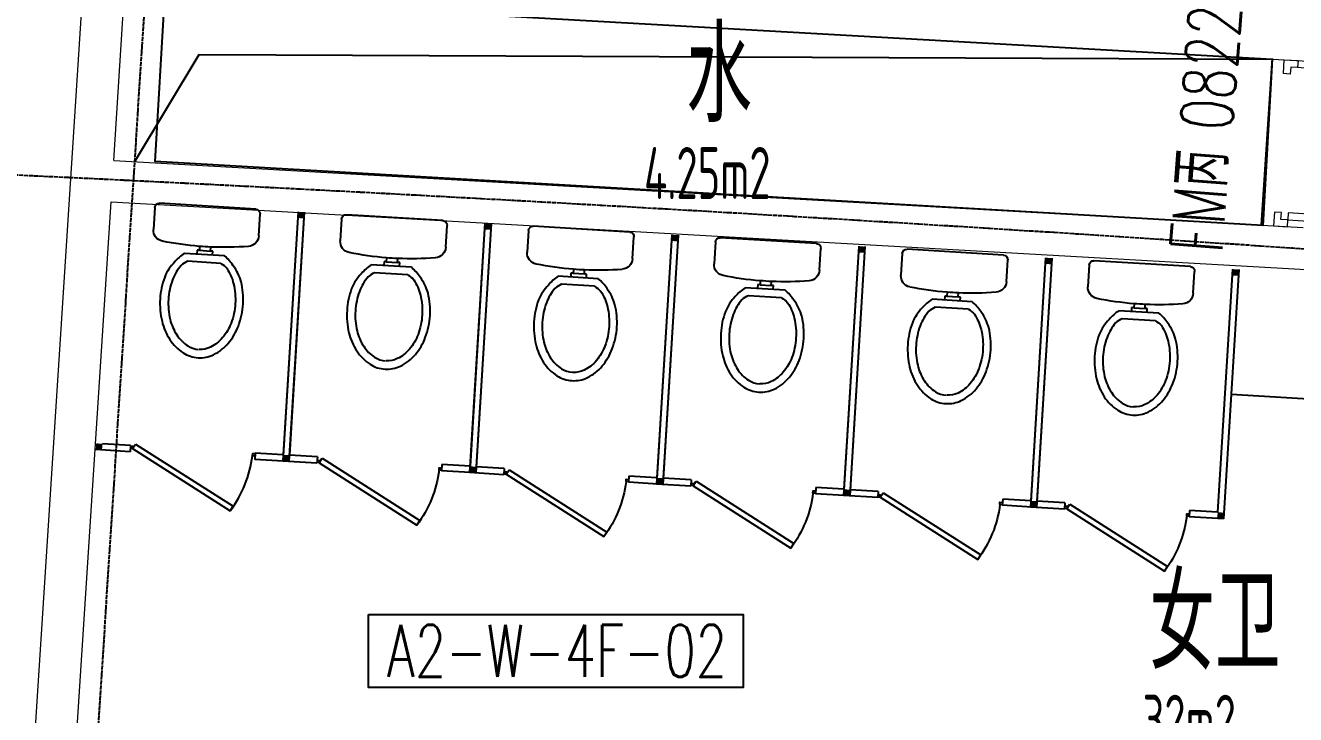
# Model space of a CAD drawing. Header units: millimetres. Extents: x 11677979 to 24947533, y -12764720 to -6308891.
# Drawn here: x 11793338 to 11799443, y -6388414 to -6385103 of the extents above; entities that cross this region are included whole.
import ezdxf
from ezdxf.enums import TextEntityAlignment as Align

# ---------------------------------------------------------------- set-up
doc = ezdxf.new("R2010")
doc.units = ezdxf.units.MM
doc.header["$LTSCALE"] = 10
for name, pattern in [('A2-RG-AXIS$0$CENTER', [2, 1.25, -0.25, 0.25, -0.25]), ('A2-RG-AXIS$0$DOTE', [2.42, 2, -0.2, 0.02, -0.2]), ('A2-RI-F4$0$A2-RG-AXIS$0$CENTER', [2, 1.25, -0.25, 0.25, -0.25]), ('A2-RI-F4$0$A2-RG-AXIS$0$DOTE', [2.42, 2, -0.2, 0.02, -0.2])]:
    doc.linetypes.add(name, pattern=pattern)
for name, color, linetype in [('A2-RD-F4$0$A-1-1-X-toilel$0$A-FIXT', 55, 'Continuous'), ('A2-RG-AXIS$0$A-GRID', 1, 'A2-RG-AXIS$0$CENTER'), ('A2-RI-F4$0$$1$A-SYMB-NUMB-T', 4, 'Continuous'), ('A2-RI-F4$0$A-HOLE', 2, 'Continuous'), ('A2-RI-F4$0$A-SYMB', 4, 'Continuous'), ('A2-RI-F4$0$A-SYMB-AREA', 4, 'Continuous'), ('A2-RI-F4$0$A-SYMB-DOOR', 4, 'Continuous'), ('A2-RI-F4$0$A-SYMB-NAME', 4, 'Continuous'), ('A2-RI-F4$0$A-SYMB-VOID', 35, 'Continuous'), ('A2-RI-F4$0$A2-RD-F4$0$A-1-1-X-toilel$0$A-FIXT', 55, 'Continuous'), ('A2-RI-F4$0$A2-RG-AXIS$0$A-GRID', 1, 'A2-RI-F4$0$A2-RG-AXIS$0$CENTER'), ('A2-RI-F4$0$an-door', 2, 'Continuous')]:
    doc.layers.add(name, color=color, linetype=linetype)
doc.layers.add('A2-RI-F4$0$A-DOOR', color=32, linetype='Continuous', lineweight=5)
doc.layers.add('A2-RI-F4$0$A-WALL', color=7, linetype='Continuous', lineweight=5)
doc.styles.add('A2-RI-F4$0$$1$ECADI-TXT', font='simplex.shx', dxfattribs={"bigfont": 'hztxt.shx'})
doc.styles.add('A2-RI-F4$0$ECADI', font='hzs.shx', dxfattribs={"width": 0.7, "bigfont": 'hztxt.shx'})
doc.styles.add('A2-RI-F4$0$ECADI-TXT', font='simplex.shx', dxfattribs={"bigfont": 'hztxt.shx'})

# ---------------------------------------------------------------- blocks, each defined once
blk = doc.blocks.new('A2-RD-F4$0$A-1-1-X-toilel$0$A-1-10-01~10(B1~wd)$0$A1088D2A')
at = {"layer": 'A2-RD-F4$0$A-1-1-X-toilel$0$A-FIXT'}
for p, q in [((-0.43, 0), (0.43, 0)), ((-0.47, -0.235), (-0.47, -0.04)), ((0.47, -0.04), (0.47, -0.235)), ((-0.176, -0.431), (0.181, -0.431)), ((-0.07, -0.396), (-0.05, -0.396)), ((-0.07, -0.431), (-0.07, -0.396)), ((-0.05, -0.396), (-0.05, -0.361)), ((0.05, -0.396), (-0.05, -0.396)), ((0.05, -0.361), (0.05, -0.396)), ((0.05, -0.396), (0.07, -0.396)), ((0.07, -0.396), (0.07, -0.431)), ((-0.148, -0.5), (0.148, -0.5))]:
    blk.add_line(p, q, dxfattribs=at)
for points in [[(0.002, -1.35, -0.128381), (-0.133, -1.315, -0.106268), (-0.259, -1.203, -0.085065), (-0.338, -1.047, -0.074422), (-0.368, -0.849, -0.074422), (-0.338, -0.652, -0.093985), (-0.259, -0.514, -0.073872), (-0.176, -0.431, -0.130921)], [(0.181, -0.431, -0.073872), (0.264, -0.514, -0.093985), (0.343, -0.652, -0.074422), (0.372, -0.849, -0.074422), (0.343, -1.047, -0.085065), (0.264, -1.203, -0.106268), (0.138, -1.315, -0.128381), (0.002, -1.35, -0.130921)], [(-0.148, -0.5, 0.073654), (-0.204, -0.54, 0.085065), (-0.272, -0.674, 0.074422), (-0.298, -0.849, 0.074422), (-0.272, -1.025, 0.085065), (-0.204, -1.159, 0.106268), (-0.101, -1.25, 0.128381), (-0.002, -1.276, 0.131396)], [(0.148, -0.5, -0.073654), (0.204, -0.54, -0.085065), (0.272, -0.674, -0.074422), (0.298, -0.849, -0.074422), (0.272, -1.025, -0.085065), (0.204, -1.159, -0.106268), (0.101, -1.25, -0.128381), (0.002, -1.276, -0.131396)]]:
    blk.add_lwpolyline(points, format="xyb", dxfattribs=at)
for centre, radius, start, end in [((-0.43, -0.04), 0.04, 90, 180), ((0.43, -0.04), 0.04, 0, 90), ((-0.37, -0.235), 0.1, 180, 262.0681), ((0, 2.42), 2.781, 262.0681, 268.9699), ((0, 2.42), 2.781, 271.0301, 277.9319), ((0.37, -0.235), 0.1, 277.9319, 0), ((0, 2.42), 2.781, 268.9699, 271.0301)]:
    blk.add_arc(centre, radius, start, end, dxfattribs=at)
blk = doc.blocks.new('A2-RD-F4$0$A-1-1-X-toilel$0$A-1-10-01~10(B1~wd)$0$A1088D2B')
at = {"layer": 'A2-RD-F4$0$A-1-1-X-toilel$0$A-FIXT'}
for p, q in [((-465, 0), (-465, -1200)), ((-435, 0), (-435, -1170)), ((435, 0), (435, -1170)), ((465, 0), (465, -1200)), ((-465, -1200), (-300, -1200)), ((-435, -1170), (-300, -1170)), ((-300, -1170), (-300, -1200)), ((275.9, -1174.7), (-210.9, -1444.7)), ((289.1, -1197.4), (-197.8, -1467.4)), ((289.1, -1197.4), (275.9, -1174.7)), ((300, -1170), (435, -1170)), ((300, -1170), (300, -1200)), ((300, -1200), (465, -1200)), ((-197.8, -1467.4), (-210.9, -1444.7))]:
    blk.add_line(p, q, dxfattribs=at)
for points in [[(-300, -1197.4), (-288, -1197.4), (-288, -1185.9), (-300, -1185.9)], [(299.8, -1185.9), (289.1, -1185.9), (289.1, -1197.4), (299.8, -1197.4)]]:
    blk.add_lwpolyline(points, dxfattribs=at)
blk.add_arc((270.5, -1160.6), 559.9, 183.77186, 213.23098, dxfattribs=at)
for points in [[(-465, -30), (-435, -30), (-465, 0), (-435, 0)], [(435, -30), (465, -30), (435, 0), (465, 0)], [(-465, -1200), (-435, -1200), (-465, -1170), (-435, -1170)], [(435, -1200), (465, -1200), (435, -1170), (465, -1170)]]:
    blk.add_trace(points, dxfattribs=at)
at = {"layer": 'A2-RD-F4$0$A-1-1-X-toilel$0$A-FIXT', "xscale": 539.9999999999999, "yscale": 539.9999999999999, "zscale": 539.9999999999999}
blk.add_blockref('A2-RD-F4$0$A-1-1-X-toilel$0$A-1-10-01~10(B1~wd)$0$A1088D2A', (0, 0), dxfattribs=at)
blk = doc.blocks.new('A2-RD-F4')
at = {"layer": 'A2-RD-F4$0$A-1-1-X-toilel$0$A-FIXT'}
for p, q in [((11794648.7, -6385998.3), (11794577, -6387166.1)), ((11794678.7, -6386000.2), (11794605.1, -6387197.9)), ((11799133.4, -6386874.8), (11800896.7, -6386983.1)), ((11793841.6, -6387151), (11793676.9, -6387140.9)), ((11793843.4, -6387121.1), (11793708.7, -6387112.8)), ((11793843.4, -6387121.1), (11793841.6, -6387151)), ((11793853.4, -6387135.8), (11793867.9, -6387114)), ((11793853.4, -6387135.8), (11794322.9, -6387435.2)), ((11793867.9, -6387114), (11794337.4, -6387413.3)), ((11794442.3, -6387157.9), (11794440.4, -6387187.8)), ((11794605.1, -6387197.9), (11794440.4, -6387187.8)), ((11794577, -6387166.1), (11794442.3, -6387157.9)), ((11794322.9, -6387435.2), (11794337.4, -6387413.3))]:
    blk.add_line(p, q, dxfattribs=at)
for points in [[(11793843.3, -6387123.7), (11793855.2, -6387124.4), (11793854.5, -6387135.9), (11793842.5, -6387135.2)], [(11794441.3, -6387171.9), (11794430.5, -6387171.3), (11794431.2, -6387159.8), (11794442, -6387160.4)]]:
    blk.add_lwpolyline(points, dxfattribs=at)
blk.add_arc((11793874.2, -6387100.2), 559.9, 323.25537, 352.71449, dxfattribs=at)
for points in [[(11794676.8, -6386030.1), (11794646.9, -6386028.3), (11794678.7, -6386000.2), (11794648.7, -6385998.3)], [(11793706.8, -6387142.8), (11793676.9, -6387140.9), (11793708.7, -6387112.8), (11793678.7, -6387111)], [(11794605.1, -6387197.9), (11794575.2, -6387196.1), (11794607, -6387168), (11794577, -6387166.1)]]:
    blk.add_trace(points, dxfattribs=at)
at = {"layer": 'A2-RD-F4$0$A-1-1-X-toilel$0$A-FIXT', "extrusion": (0, 0, -1), "xscale": 540, "yscale": 540, "zscale": -540, "rotation": 3.513645768562949}
blk.add_blockref('A2-RD-F4$0$A-1-1-X-toilel$0$A-1-10-01~10(B1~wd)$0$A1088D2A', (-11794214.5, -6385971.7), dxfattribs=at)
at = {"layer": 'A2-RD-F4$0$A-1-1-X-toilel$0$A-FIXT', "xscale": -1, "rotation": 356.4863542314371}
for p in [(11795112.9, -6386026.8), (11796011.2, -6386082), (11796909.5, -6386137.2), (11797807.8, -6386192.3), (11798706.1, -6386247.5)]:
    blk.add_blockref('A2-RD-F4$0$A-1-1-X-toilel$0$A-1-10-01~10(B1~wd)$0$A1088D2B', p, dxfattribs=at)
blk = doc.blocks.new('A2-RG-AXIS')
at = {"layer": 'A2-RG-AXIS$0$A-GRID', "linetype": 'A2-RG-AXIS$0$DOTE'}
blk.add_line((11795338.9, -6362795.8), (11793349.7, -6393734.2), dxfattribs=at)
for radius in [316700, 313400, 308700]:
    blk.add_arc((11778730.7, -6694178.7), radius, 75.589285, 95.407644, dxfattribs=at)
blk = doc.blocks.new('A2-RI-F4$0$5erhfh')
at = {"layer": 'A2-RI-F4$0$A-SYMB-AREA', "style": 'A2-RI-F4$0$ECADI', "width": 0.7}
blk.add_attdef('340M2', text='', height=2.5, dxfattribs=at).set_placement((0, 1.25), align=Align.MIDDLE_LEFT)
at = {"layer": 'A2-RI-F4$0$A-SYMB-NAME', "style": 'A2-RI-F4$0$ECADI', "width": 0.7}
blk.add_attdef('CHINESENAME', (-12.292, 3.087), '', height=4.5, dxfattribs=at)
blk = doc.blocks.new('A2-RI-F4$0$door-1000')
for p, q in [((0.6493, 0.6471), (0.7083, 0.7059)), ((0.7083, 0.7059), (0.7083, 0.7059)), ((0.7083, 0.7059), (0.7672, 0.6469)), ((0.6787, 0.6175), (0.6493, 0.6471)), ((0.7082, 0.647), (0.6787, 0.6175)), ((0.7376, 0.6174), (0.7082, 0.647)), ((0.7672, 0.6469), (0.7376, 0.6174)), ((0.059, 0.0588), (0, 0)), ((0, 0), (0.0588, -0.059)), ((0, 0), (0, 0)), ((0.0589, -0.0001), (0.0884, 0.0293)), ((0.0884, 0.0293), (0.059, 0.0588)), ((0.0588, -0.059), (0.0883, -0.0296)), ((0.0883, -0.0296), (0.0589, -0.0001)), ((0.1179, -0.0002), (0.0883, -0.0296)), ((0.0883, -0.0296), (0.6766, -0.6199)), ((0.7061, -0.5905), (0.1179, -0.0002)), ((0.5051, -0.3888), (0.5301, -0.3639)), ((0.4506, -0.4431), (0.4756, -0.4182)), ((0.5638, -0.5566), (0.5888, -0.5318)), ((0.6183, -0.5024), (0.6432, -0.4775)), ((0.6766, -0.6199), (0.7061, -0.5905))]:
    blk.add_line(p, q)
at = {"lineweight": 13}
for p, q in [((0.6432, -0.4775), (0.5301, -0.3639)), ((0.5638, -0.5566), (0.4506, -0.4431))]:
    blk.add_line(p, q, dxfattribs=at)
blk.add_arc((0.1481, 0.0285), 0.8333, 312.03498, 44.97267, dxfattribs=at)
blk = doc.blocks.new('A2-RI-F4$0$A2-RD-F4$0$A-1-1-X-toilel$0$A-1-10-01~10(B1~wd)$0$A1088D2A')
at = {"layer": 'A2-RI-F4$0$A2-RD-F4$0$A-1-1-X-toilel$0$A-FIXT'}
for p, q in [((-0.43, 0), (0.43, 0)), ((-0.47, -0.235), (-0.47, -0.04)), ((0.47, -0.04), (0.47, -0.235)), ((-0.176, -0.431), (0.181, -0.431)), ((-0.07, -0.396), (-0.05, -0.396)), ((-0.07, -0.431), (-0.07, -0.396)), ((-0.05, -0.396), (-0.05, -0.361)), ((0.05, -0.396), (-0.05, -0.396)), ((0.05, -0.361), (0.05, -0.396)), ((0.05, -0.396), (0.07, -0.396)), ((0.07, -0.396), (0.07, -0.431)), ((-0.148, -0.5), (0.148, -0.5))]:
    blk.add_line(p, q, dxfattribs=at)
for points in [[(0.002, -1.35, -0.128381), (-0.133, -1.315, -0.106268), (-0.259, -1.203, -0.085065), (-0.338, -1.047, -0.074422), (-0.368, -0.849, -0.074422), (-0.338, -0.652, -0.093985), (-0.259, -0.514, -0.073872), (-0.176, -0.431, -0.130921)], [(0.181, -0.431, -0.073872), (0.264, -0.514, -0.093985), (0.343, -0.652, -0.074422), (0.372, -0.849, -0.074422), (0.343, -1.047, -0.085065), (0.264, -1.203, -0.106268), (0.138, -1.315, -0.128381), (0.002, -1.35, -0.130921)], [(-0.148, -0.5, 0.073654), (-0.204, -0.54, 0.085065), (-0.272, -0.674, 0.074422), (-0.298, -0.849, 0.074422), (-0.272, -1.025, 0.085065), (-0.204, -1.159, 0.106268), (-0.101, -1.25, 0.128381), (-0.002, -1.276, 0.131396)], [(0.148, -0.5, -0.073654), (0.204, -0.54, -0.085065), (0.272, -0.674, -0.074422), (0.298, -0.849, -0.074422), (0.272, -1.025, -0.085065), (0.204, -1.159, -0.106268), (0.101, -1.25, -0.128381), (0.002, -1.276, -0.131396)]]:
    blk.add_lwpolyline(points, format="xyb", dxfattribs=at)
for centre, radius, start, end in [((-0.43, -0.04), 0.04, 90, 180), ((0.43, -0.04), 0.04, 0, 90), ((-0.37, -0.235), 0.1, 180, 262.0681), ((0, 2.42), 2.781, 262.0681, 268.9699), ((0, 2.42), 2.781, 271.0301, 277.9319), ((0.37, -0.235), 0.1, 277.9319, 0), ((0, 2.42), 2.781, 268.9699, 271.0301)]:
    blk.add_arc(centre, radius, start, end, dxfattribs=at)
blk = doc.blocks.new('A2-RI-F4$0$A2-RD-F4$0$A-1-1-X-toilel$0$A-1-10-01~10(B1~wd)$0$A1088D2B')
at = {"layer": 'A2-RI-F4$0$A2-RD-F4$0$A-1-1-X-toilel$0$A-FIXT'}
for p, q in [((-465, 0), (-465, -1200)), ((-435, 0), (-435, -1170)), ((435, 0), (435, -1170)), ((465, 0), (465, -1200)), ((-465, -1200), (-300, -1200)), ((-435, -1170), (-300, -1170)), ((-300, -1170), (-300, -1200)), ((275.9, -1174.7), (-210.9, -1444.7)), ((289.1, -1197.4), (-197.8, -1467.4)), ((289.1, -1197.4), (275.9, -1174.7)), ((300, -1170), (435, -1170)), ((300, -1170), (300, -1200)), ((300, -1200), (465, -1200)), ((-197.8, -1467.4), (-210.9, -1444.7))]:
    blk.add_line(p, q, dxfattribs=at)
for points in [[(-300, -1197.4), (-288, -1197.4), (-288, -1185.9), (-300, -1185.9)], [(299.8, -1185.9), (289.1, -1185.9), (289.1, -1197.4), (299.8, -1197.4)]]:
    blk.add_lwpolyline(points, dxfattribs=at)
blk.add_arc((270.5, -1160.6), 559.9, 183.77186, 213.23098, dxfattribs=at)
for points in [[(-465, -30), (-435, -30), (-465, 0), (-435, 0)], [(435, -30), (465, -30), (435, 0), (465, 0)], [(-465, -1200), (-435, -1200), (-465, -1170), (-435, -1170)], [(435, -1200), (465, -1200), (435, -1170), (465, -1170)]]:
    blk.add_trace(points, dxfattribs=at)
at = {"layer": 'A2-RI-F4$0$A2-RD-F4$0$A-1-1-X-toilel$0$A-FIXT', "xscale": 539.9999999999999, "yscale": 539.9999999999999, "zscale": 539.9999999999999}
blk.add_blockref('A2-RI-F4$0$A2-RD-F4$0$A-1-1-X-toilel$0$A-1-10-01~10(B1~wd)$0$A1088D2A', (0, 0), dxfattribs=at)
blk = doc.blocks.new('A2-RI-F4$0$A2-RD-F4')
at = {"layer": 'A2-RI-F4$0$A2-RD-F4$0$A-1-1-X-toilel$0$A-FIXT'}
for p, q in [((11794648.7, -6385998.3), (11794577, -6387166.1)), ((11794678.7, -6386000.2), (11794605.1, -6387197.9)), ((11799133.4, -6386874.8), (11800896.7, -6386983.1)), ((11793841.6, -6387151), (11793676.9, -6387140.9)), ((11793843.4, -6387121.1), (11793708.7, -6387112.8)), ((11793843.4, -6387121.1), (11793841.6, -6387151)), ((11793853.4, -6387135.8), (11793867.9, -6387114)), ((11793853.4, -6387135.8), (11794322.9, -6387435.2)), ((11793867.9, -6387114), (11794337.4, -6387413.3)), ((11794442.3, -6387157.9), (11794440.4, -6387187.8)), ((11794605.1, -6387197.9), (11794440.4, -6387187.8)), ((11794577, -6387166.1), (11794442.3, -6387157.9)), ((11794322.9, -6387435.2), (11794337.4, -6387413.3))]:
    blk.add_line(p, q, dxfattribs=at)
for points in [[(11793843.3, -6387123.7), (11793855.2, -6387124.4), (11793854.5, -6387135.9), (11793842.5, -6387135.2)], [(11794441.3, -6387171.9), (11794430.5, -6387171.3), (11794431.2, -6387159.8), (11794442, -6387160.4)]]:
    blk.add_lwpolyline(points, dxfattribs=at)
blk.add_arc((11793874.2, -6387100.2), 559.9, 323.25537, 352.71449, dxfattribs=at)
for points in [[(11794676.8, -6386030.1), (11794646.9, -6386028.3), (11794678.7, -6386000.2), (11794648.7, -6385998.3)], [(11793706.8, -6387142.8), (11793676.9, -6387140.9), (11793708.7, -6387112.8), (11793678.7, -6387111)], [(11794605.1, -6387197.9), (11794575.2, -6387196.1), (11794607, -6387168), (11794577, -6387166.1)]]:
    blk.add_trace(points, dxfattribs=at)
at = {"layer": 'A2-RI-F4$0$A2-RD-F4$0$A-1-1-X-toilel$0$A-FIXT', "extrusion": (0, 0, -1), "xscale": 540, "yscale": 540, "zscale": -540, "rotation": 3.513645768562949}
blk.add_blockref('A2-RI-F4$0$A2-RD-F4$0$A-1-1-X-toilel$0$A-1-10-01~10(B1~wd)$0$A1088D2A', (-11794214.5, -6385971.7), dxfattribs=at)
at = {"layer": 'A2-RI-F4$0$A2-RD-F4$0$A-1-1-X-toilel$0$A-FIXT', "xscale": -1, "rotation": 356.4863542314371}
for p in [(11795112.9, -6386026.8), (11796011.2, -6386082), (11796909.5, -6386137.2), (11797807.8, -6386192.3), (11798706.1, -6386247.5)]:
    blk.add_blockref('A2-RI-F4$0$A2-RD-F4$0$A-1-1-X-toilel$0$A-1-10-01~10(B1~wd)$0$A1088D2B', p, dxfattribs=at)
blk = doc.blocks.new('A2-RI-F4$0$A2-RG-AXIS')
at = {"layer": 'A2-RI-F4$0$A2-RG-AXIS$0$A-GRID', "linetype": 'A2-RI-F4$0$A2-RG-AXIS$0$DOTE'}
blk.add_line((11795338.9, -6362795.8), (11793349.7, -6393734.2), dxfattribs=at)
for radius in [316700, 313400, 308700]:
    blk.add_arc((11778730.7, -6694178.7), radius, 75.589285, 95.407644, dxfattribs=at)
blk = doc.blocks.new('A2-RI-F4$0$TERTDRG')
at = {"layer": 'A2-RI-F4$0$$1$A-SYMB-NUMB-T', "color": 1}
blk.add_lwpolyline([(0, 0), (1800, 0), (1800, -350), (0, -350)], close=True, dxfattribs=at)
at = {"layer": 'A2-RI-F4$0$$1$A-SYMB-NUMB-T', "style": 'A2-RI-F4$0$$1$ECADI-TXT', "width": 0.7}
blk.add_attdef('CODE', text='', height=250, dxfattribs=at).set_placement((904.9, -175), align=Align.MIDDLE_CENTER)
blk = doc.blocks.new('A2-RI-F4$0$ECADI-TAG-DOOR')
blk = doc.blocks.new('A2-RI-F4')
at = {"layer": 'A2-RI-F4$0$A-HOLE', "ltscale": 500}
blk.add_lwpolyline([(11794014.4, -6384964.2), (11799331.1, -6385264.8), (11799285.9, -6386063.5), (11793962.8, -6385756.9), (11794008.5, -6384963.9)], dxfattribs=at)
at = {"layer": 'A2-RI-F4$0$A-SYMB-VOID', "ltscale": 500}
blk.add_lwpolyline([(11793864.4, -6385757), (11794173.5, -6385242.1), (11799331.1, -6385264.8)], dxfattribs=at)
at = {"layer": 'A2-RI-F4$0$A-WALL'}
for p, q in [((11793165.5, -6391923.2), (11794028.6, -6378499.8)), ((11793762.8, -6385751.3), (11793814.1, -6384952.9)), ((11793814.1, -6384952.9), (11799530.8, -6385276.1)), ((11793762.8, -6385751.3), (11799479.5, -6386074.4)), ((11793220.9, -6394178.5), (11793749.9, -6385950.9)), ((11793749.9, -6385950.9), (11801535.7, -6386391))]:
    blk.add_line(p, q, dxfattribs=at)
at = {"layer": 'A2-RI-F4$0$an-door'}
blk.add_line((11799331.2, -6385262.6), (11799277.3, -6386062.9), dxfattribs=at)
for name in ['A2-RI-F4$0$A2-RG-AXIS', 'A2-RI-F4$0$A2-RD-F4']:
    blk.add_blockref(name, (0, 0))
ref = blk.add_blockref('A2-RI-F4$0$5erhfh', (11797744.4, -6385875.8), dxfattribs=dict(xscale=100, yscale=100, zscale=100))
ref.add_attrib('340M2', '4.25m2', (11796311.5, -6385937.2), dxfattribs={"layer": 'A2-RI-F4$0$A-SYMB-AREA', "height": 250, "style": 'A2-RI-F4$0$ECADI', "width": 0.7})
ref.add_attrib('CHINESENAME', '水', (11796515.2, -6385567), dxfattribs={"layer": 'A2-RI-F4$0$A-SYMB-NAME', "height": 450, "style": 'A2-RI-F4$0$ECADI', "width": 0.7})
ref = blk.add_blockref('A2-RI-F4$0$5erhfh', (11799969.8, -6388507.3), dxfattribs=dict(xscale=100, yscale=100, zscale=100))
ref.add_attrib('340M2', '32m2', (11798707.6, -6388568.7), dxfattribs={"layer": 'A2-RI-F4$0$A-SYMB-AREA', "height": 250, "style": 'A2-RI-F4$0$ECADI', "width": 0.7})
ref.add_attrib('CHINESENAME', '女卫', (11798740.6, -6388198.6), dxfattribs={"layer": 'A2-RI-F4$0$A-SYMB-NAME', "height": 450, "style": 'A2-RI-F4$0$ECADI', "width": 0.7})
at = {"layer": 'A2-RI-F4$0$A-DOOR', "xscale": 800.0000000001139, "yscale": 800.0000000001139, "zscale": 800.0000000001139, "rotation": 41.42016649061853}
blk.add_blockref('A2-RI-F4$0$door-1000', (11799337.5, -6386066.2), dxfattribs=at)
at = {"layer": 'A2-RI-F4$0$A-SYMB'}
blk.add_blockref('A2-RI-F4$0$TERTDRG', (11794987.9, -6387933.2), dxfattribs=at).add_auto_attribs({'CODE': 'A2-W-4F-02'})
at = {"layer": 'A2-RI-F4$0$A-SYMB-DOOR'}
ref = blk.add_blockref('A2-RI-F4$0$ECADI-TAG-DOOR', (11799869.8, -6385537.2, -333.3), dxfattribs=dict(at, xscale=99.99999999987749, yscale=99.99999999987749, zscale=99.99999999987749, rotation=85.70814073986443))
ref.add_attrib('门窗主编号1', 'FM丙', dxfattribs={"height": 250, "rotation": 85.70814, "style": 'A2-RI-F4$0$ECADI-TXT', "width": 0.7}).set_placement((11799126.2, -6385712.1, -333.3), align=Align.RIGHT)
ref.add_attrib('门窗主编号2', '0822', (11799137.8, -6385613.7), dxfattribs={"height": 250, "rotation": 85.70814, "style": 'A2-RI-F4$0$ECADI-TXT', "width": 0.7})

msp = doc.modelspace()

# ---------------------------------------------------------------- block references
for name in ['A2-RI-F4', 'A2-RG-AXIS', 'A2-RD-F4']:
    msp.add_blockref(name, (0, 0))

doc.saveas('drawing.dxf')
